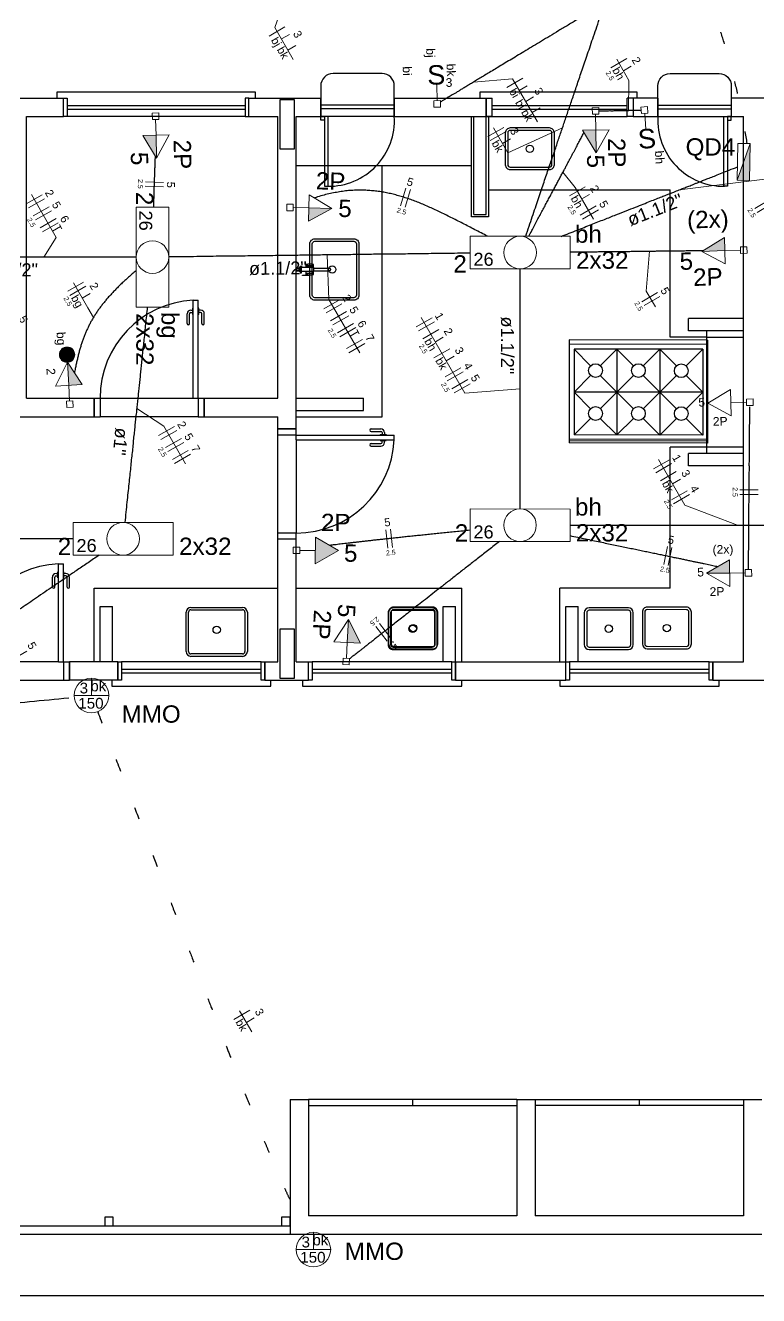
# Model space of a CAD drawing. Extents: x 210 to 779, y 61 to 241.
# Drawn here: x 504.96 to 510.95, y 145.76 to 156.12 of the extents above; entities that cross this region are included whole.
import ezdxf

# ---------------------------------------------------------------- set-up
doc = ezdxf.new("R2010")
doc.units = 0
doc.header["$LTSCALE"] = 2
for name, pattern in [('CONTINU', [0]), ('DOT2', [3.175, 0, -3.175]), ('HIDDEN', [9.525, 6.35, -3.175])]:
    doc.linetypes.add(name, pattern=pattern)
doc.layers.get('0').update_dxf_attribs({"linetype": 'CONTINUOUS'})
for name, color, linetype in [('A-PAREDE', 5, 'CONTINUOUS'), ('A-PISOS-NIVEL', 1, 'CONTINUOUS'), ('A-SOLEIRA', 1, 'CONTINUOUS'), ('AR-ALV', 5, 'CONTINUOUS'), ('ARQ-ALV-CORTE', 5, 'CONTINUOUS'), ('ARQ-ALV-ENCOBERTA', 8, 'CONTINUOUS'), ('ARQ-BNC-VISTA', 1, 'CONTINUOUS'), ('ARQ-ESQ-VISTA1', 2, 'CONTINUOUS'), ('ARQ-MOB-VISTA', 1, 'CONTINU')]:
    doc.layers.add(name, color=color, linetype=linetype)
for name, color, linetype, lineweight in [('EL-Condutos', 4, 'CONTINUOUS', 30), ('EL-Fios', 9, 'CONTINUOUS', 20), ('EL-Textos condutos', 7, 'CONTINUOUS', 20), ('EL-Textos fios', 7, 'CONTINUOUS', 20), ('EL-Textos pontos', 5, 'CONTINUOUS', 20), ('P-SIMBOL', 5, 'CONTINUOUS', 20)]:
    doc.layers.add(name, color=color, linetype=linetype, lineweight=lineweight)
doc.styles.add('Arial', font='arial.ttf')

# ---------------------------------------------------------------- blocks, each defined once
blk = doc.blocks.new('SERV')
at = {"color": 251}
for p, q in [((8.05, -10.622), (6.35, -10.622)), ((6.35, -10.672), (8.05, -10.672)), ((7.2, -10.672), (7.2, -10.622)), ((8.2, -10.622), (9.9, -10.622)), ((9.9, -10.672), (8.2, -10.672)), ((9.05, -10.672), (9.05, -10.622)), ((3.245, -11.652), (6.2, -11.652)), ((3.175, -11.722), (6.2, -11.722))]:
    blk.add_line(p, q, dxfattribs=at)
at = {"layer": 'A-PAREDE', "color": 251}
for p, q in [((3.401, -2.45), (4.35, -2.45)), ((4.35, -2.6), (4.35, -2.45)), ((5.864, -2.6), (5.864, -2.45)), ((4.05, -4.9), (4.05, -2.6)), ((4.05, -2.6), (4.35, -2.6)), ((5.864, -2.6), (6.1, -2.6)), ((6.1, -4.9), (6.1, -2.6)), ((6.25, -5.15), (6.25, -2.6)), ((9.9, -7.05), (9.9, -2.6)), ((6.331, -3.834), (6.331, -3.809)), ((6.331, -3.815), (6.391, -3.815)), ((6.331, -3.819), (6.391, -3.819)), ((6.391, -3.834), (6.391, -3.809)), ((6.331, -3.889), (6.331, -3.864)), ((6.331, -3.879), (6.391, -3.879)), ((6.331, -3.883), (6.391, -3.883)), ((6.391, -3.889), (6.391, -3.864)), ((3.5, -5.05), (4.6, -5.05)), ((9.65, -7.2), (11.8, -7.2)), ((8.05, -11.572), (6.35, -11.572)), ((9.9, -11.572), (8.2, -11.572)), ((6.2, -11.722), (10.05, -11.722))]:
    blk.add_line(p, q, dxfattribs=at)
for points in [[(6.401, -3.599), (6.721, -3.599, -0.414214), (6.761, -3.639), (6.761, -4.059, -0.414214), (6.721, -4.099), (6.401, -4.099, -0.414214), (6.361, -4.059), (6.361, -3.639, -0.414214)], [(6.401, -3.619), (6.721, -3.619, -0.414214), (6.741, -3.639), (6.741, -4.059, -0.414214), (6.721, -4.079), (6.401, -4.079, -0.414214), (6.381, -4.059), (6.381, -3.639, -0.414214)]]:
    blk.add_lwpolyline(points, format="xyb", close=True, dxfattribs=at)
for points in [[(6.273, -3.834), (6.273, -3.864)], [(6.281, -3.834), (6.273, -3.834)], [(6.281, -3.822), (6.292, -3.822)], [(6.281, -3.822), (6.281, -3.876)], [(6.293, -3.875), (6.293, -3.824)], [(6.391, -3.834), (6.293, -3.834)], [(6.391, -3.834), (6.391, -3.864)], [(6.251, -3.839), (6.25, -3.84)], [(6.25, -3.84), (6.25, -3.842)], [(6.25, -3.842), (6.25, -3.858)], [(6.251, -3.86), (6.25, -3.858)], [(6.273, -3.839), (6.251, -3.839)], [(6.251, -3.839), (6.251, -3.859)], [(6.251, -3.84), (6.272, -3.84)], [(6.251, -3.859), (6.272, -3.859)], [(6.273, -3.86), (6.251, -3.86)], [(6.272, -3.839), (6.272, -3.859)], [(6.272, -3.86), (6.272, -3.859)], [(6.281, -3.864), (6.273, -3.864)], [(6.281, -3.876), (6.292, -3.876)], [(6.391, -3.864), (6.293, -3.864)], [(6.391, -3.839), (6.52, -3.839)], [(6.391, -3.86), (6.52, -3.86)], [(6.53, -3.848), (6.53, -3.849)]]:
    blk.add_lwpolyline(points, dxfattribs=at)
for points in [[(6.292, -3.822, -0.414208), (6.293, -3.824)], [(6.293, -3.875, -0.414212), (6.292, -3.876)], [(6.52, -3.839, -1), (6.52, -3.86)]]:
    blk.add_lwpolyline(points, format="xyb", dxfattribs=at)
blk.add_lwpolyline([(6.361, -3.894), (6.361, -3.899), (6.301, -3.899), (6.301, -3.894)], close=True, dxfattribs=at)
blk.add_circle((6.544, -3.849), 0.03, dxfattribs=at)
for centre, start, end in [((6.361, -3.896), 71.0067, 108.856), ((6.361, -3.802), 251.144, 288.9933)]:
    blk.add_arc(centre, 0.0925, start, end, dxfattribs=at)
at = {"layer": 'A-PISOS-NIVEL', "color": 251}
blk.add_line((0.1, -12.222), (11.6, -12.222), dxfattribs=at)
for points in [[(4.757, -11.582), (4.687, -11.582), (4.687, -11.652), (4.757, -11.652), (4.757, -11.582)], [(6.2, -11.582), (6.13, -11.582), (6.13, -11.652), (6.2, -11.652), (6.2, -11.582)]]:
    blk.add_lwpolyline(points, dxfattribs=at)
at = {"layer": 'A-SOLEIRA', "color": 251}
for p, q in [((6.1, -6), (6.1, -5.2)), ((6.25, -5.24), (6.25, -6))]:
    blk.add_line(p, q, dxfattribs=at)
at = {"layer": 'AR-ALV', "color": 251}
for p, q in [((6.2, -10.622), (6.2, -11.722)), ((6.2, -10.622), (6.35, -10.622)), ((6.35, -10.622), (6.35, -11.572)), ((8.05, -10.622), (8.2, -10.622)), ((8.05, -10.622), (8.05, -11.572)), ((8.2, -10.622), (8.2, -11.572)), ((9.9, -10.622), (9.9, -11.572)), ((9.9, -10.622), (10.05, -10.622))]:
    blk.add_line(p, q, dxfattribs=at)
at = {"layer": 'ARQ-ALV-CORTE', "color": 251}
for p, q in [((5.864, -2.45), (6.45, -2.45)), ((6.45, -2.6), (6.45, -2.45)), ((6.45, -2.6), (6.45, -2.45)), ((7.05, -2.45), (7.8, -2.45)), ((7.05, -2.453), (7.05, -2.603)), ((7.05, -2.603), (7.05, -2.453)), ((7.8, -2.45), (7.85, -2.45)), ((7.8, -2.45), (7.8, -2.6)), ((7.8, -2.6), (7.8, -2.45)), ((7.85, -2.6), (7.85, -2.45)), ((8.95, -2.6), (8.95, -2.45)), ((9, -2.45), (8.95, -2.45)), ((9.2, -2.45), (9, -2.45)), ((9, -2.45), (9, -2.6)), ((9.2, -2.45), (9.2, -2.6)), ((10.15, -2.45), (9.8, -2.45)), ((9.8, -2.45), (9.8, -2.6)), ((7.05, -2.509), (6.45, -2.509)), ((7.05, -2.539), (6.45, -2.539)), ((9.2, -2.509), (9.8, -2.509)), ((9.2, -2.539), (9.8, -2.539)), ((6.25, -2.6), (6.45, -2.6)), ((7.05, -2.6), (6.45, -2.6)), ((7.05, -2.6), (7.8, -2.6)), ((9, -2.6), (8.95, -2.6)), ((9, -2.6), (9.2, -2.6)), ((9.2, -2.6), (9.8, -2.6)), ((9.8, -2.6), (9.9, -2.6)), ((6.95, -5.05), (6.95, -3)), ((9.45, -4.35), (9.45, -4.25)), ((9.6, -5.35), (9.6, -4.35)), ((9.605, -4.425), (8.478, -4.424)), ((8.478, -4.424), (8.478, -5.264)), ((9.6, -4.4), (9.3, -4.4)), ((9.605, -4.425), (9.605, -5.265)), ((9.605, -4.46), (8.478, -4.459)), ((8.517, -4.499), (8.652, -4.635)), ((9.567, -4.5), (8.517, -4.499)), ((8.517, -4.499), (8.517, -5.199)), ((8.731, -4.635), (8.867, -4.499)), ((8.867, -4.499), (9.002, -4.635)), ((8.867, -4.499), (8.867, -5.199)), ((9.217, -4.5), (9.081, -4.635)), ((9.352, -4.635), (9.217, -4.5)), ((9.217, -4.5), (9.217, -5.2)), ((9.567, -4.5), (9.431, -4.635)), ((9.567, -4.5), (9.567, -5.2)), ((8.517, -4.849), (8.652, -4.714)), ((8.731, -4.714), (9.002, -4.985)), ((9.002, -4.714), (8.731, -4.985)), ((9.081, -4.714), (9.352, -4.985)), ((9.352, -4.714), (9.081, -4.985)), ((9.567, -4.85), (9.431, -4.714)), ((8.652, -4.985), (8.517, -4.849)), ((9.567, -4.85), (8.517, -4.849)), ((9.431, -4.985), (9.567, -4.85)), ((6.25, -4.9), (6.8, -4.9)), ((6.8, -5), (6.8, -4.9)), ((6.25, -5), (6.8, -5)), ((6.25, -5.05), (6.95, -5.05)), ((8.652, -5.064), (8.517, -5.199)), ((8.867, -5.199), (8.731, -5.064)), ((9.002, -5.064), (8.867, -5.199)), ((9.081, -5.064), (9.217, -5.2)), ((9.217, -5.2), (9.352, -5.064)), ((9.431, -5.064), (9.567, -5.2)), ((6.25, -5.2), (6.25, -5.15)), ((6.25, -5.2), (6.1, -5.2)), ((6.25, -5.2), (7.05, -5.2)), ((6.25, -5.24), (6.25, -5.2)), ((6.25, -5.24), (7.05, -5.24)), ((9.605, -5.235), (8.478, -5.234)), ((9.605, -5.249), (8.478, -5.248)), ((9.605, -5.265), (8.478, -5.264)), ((9.567, -5.2), (8.517, -5.199)), ((9.3, -6.45), (9.3, -5.3)), ((9.6, -5.3), (9.3, -5.3)), ((9.45, -5.45), (9.45, -5.35)), ((9.9, -5.35), (9.45, -5.35)), ((9.9, -5.3), (9.6, -5.3)), ((9.9, -5.35), (9.6, -5.35)), ((9.9, -5.45), (9.45, -5.45)), ((7.6, -7.05), (7.6, -6.45)), ((7.45, -6.6), (7.55, -6.6)), ((7.45, -7.05), (7.45, -6.6)), ((7.55, -7.05), (7.55, -6.6)), ((7.55, -7.05), (8.45, -7.05)), ((7.55, -7.2), (7.55, -7.05)), ((7.55, -7.2), (7.55, -7.05)), ((9.65, -7.05), (9.9, -7.05)), ((7.55, -7.2), (8.45, -7.2)), ((7.87, -7.2), (8.295, -7.2))]:
    blk.add_line(p, q, dxfattribs=at)
for points in [[(7.05, -2.6), (7.05, -2.35, 0.414214), (6.95, -2.25), (6.55, -2.25, 0.414214), (6.45, -2.35), (6.45, -2.6)], [(9.2, -2.6), (9.2, -2.35, -0.414214), (9.3, -2.25), (9.7, -2.25, -0.414214), (9.8, -2.35), (9.8, -2.6)]]:
    blk.add_lwpolyline(points, format="xyb", dxfattribs=at)
for points in [[(6.235, -2.865), (6.235, -2.465), (6.115, -2.465), (6.115, -2.865)], [(7.55, -7.2), (7.52, -7.2), (7.52, -7.05), (7.55, -7.05)]]:
    blk.add_lwpolyline(points, close=True, dxfattribs=at)
for points in [[(6.48, -2.6), (6.48, -2.63), (6.45, -2.63), (6.45, -2.6), (6.48, -2.6)], [(6.48, -2.6), (6.48, -3.17), (6.51, -3.17), (6.51, -2.6), (6.48, -2.6)], [(9.77, -2.6), (9.77, -2.63), (9.8, -2.63), (9.8, -2.6), (9.77, -2.6)]]:
    blk.add_lwpolyline(points, dxfattribs=at)
for points in [[(7, -6.651), (7, -6.911, 0.414214), (7.04, -6.951), (7.36, -6.951, 0.414214), (7.4, -6.911), (7.4, -6.651, 0.414214), (7.36, -6.611), (7.04, -6.611, 0.414214)], [(7.004, -6.645), (7.004, -6.905, 0.414214), (7.044, -6.945), (7.364, -6.945, 0.414214), (7.404, -6.905), (7.404, -6.645, 0.414214), (7.364, -6.605), (7.044, -6.605, 0.414214)], [(7.02, -6.651), (7.02, -6.911, 0.414214), (7.04, -6.931), (7.36, -6.931, 0.414214), (7.38, -6.911), (7.38, -6.651, 0.414214), (7.36, -6.631), (7.04, -6.631, 0.414214)], [(7.024, -6.645), (7.024, -6.905, 0.414214), (7.044, -6.925), (7.364, -6.925, 0.414214), (7.384, -6.905), (7.384, -6.645, 0.414214), (7.364, -6.625), (7.044, -6.625, 0.414214)]]:
    blk.add_lwpolyline(points, format="xyb", close=True, dxfattribs=at)
for centre, radius in [((8.692, -4.674), 0.056), ((9.042, -4.674), 0.056), ((9.392, -4.675), 0.056), ((8.692, -5.024), 0.056), ((9.042, -5.024), 0.056), ((9.392, -5.025), 0.056), ((7.2, -6.781), 0.03), ((7.204, -6.775), 0.03)]:
    blk.add_circle(centre, radius, dxfattribs=at)
blk.add_arc((6.513, -2.632), 0.538, 269.2019, 3.3679, dxfattribs=at)
at = {"layer": 'ARQ-ALV-ENCOBERTA', "color": 251, "linetype": 'HIDDEN'}
for p, q in [((9.9, -4.25), (9.45, -4.25)), ((9.9, -4.35), (9.45, -4.35)), ((9.9, -4.403), (9.6, -4.403))]:
    blk.add_line(p, q, dxfattribs=at)
at = {"layer": 'ARQ-BNC-VISTA', "color": 251}
for p, q in [((6.25, -3), (7.68, -3)), ((7.82, -3.2), (9.3, -3.2)), ((9.3, -4.4), (9.3, -3.2)), ((9.9, -4.35), (9.6, -4.35)), ((4.6, -6.45), (6.1, -6.45)), ((6.25, -6.45), (7.6, -6.45))]:
    blk.add_line(p, q, dxfattribs=at)
at = {"layer": 'ARQ-ESQ-VISTA1', "color": 251}
for p, q in [((4.38, -2.51), (5.834, -2.51)), ((4.38, -2.54), (5.834, -2.54)), ((7.85, -2.51), (8.95, -2.51)), ((7.85, -2.54), (8.95, -2.54)), ((5.834, -2.6), (4.38, -2.6)), ((7.7, -3.4), (7.7, -2.6)), ((7.8, -2.6), (7.85, -2.6)), ((7.8, -3.4), (7.8, -2.6)), ((7.85, -2.6), (8.95, -2.6)), ((7.7, -3.4), (7.8, -3.4)), ((5.41, -4.9), (5.41, -4.1)), ((5.41, -4.1), (5.45, -4.1)), ((5.45, -4.9), (5.45, -4.1)), ((5.36, -4.29), (5.36, -4.21)), ((5.38, -4.29), (5.38, -4.21)), ((5.39, -4.18), (5.405, -4.18)), ((5.39, -4.2), (5.405, -4.2)), ((5.405, -4.215), (5.405, -4.165)), ((5.405, -4.165), (5.41, -4.165)), ((5.405, -4.215), (5.41, -4.215)), ((5.455, -4.165), (5.45, -4.165)), ((5.455, -4.215), (5.45, -4.215)), ((5.455, -4.215), (5.455, -4.165)), ((5.47, -4.18), (5.455, -4.18)), ((5.47, -4.2), (5.455, -4.2)), ((5.48, -4.29), (5.48, -4.21)), ((5.5, -4.29), (5.5, -4.21)), ((4.05, -4.9), (4.6, -4.9)), ((4.6, -5.05), (4.6, -4.9)), ((4.6, -4.9), (4.6, -5.05)), ((4.6, -4.9), (4.65, -4.9)), ((4.65, -4.9), (5.41, -4.9)), ((4.65, -4.9), (4.65, -5.05)), ((5.41, -4.9), (5.45, -4.9)), ((5.45, -4.9), (5.45, -5.05)), ((5.45, -4.9), (5.5, -4.9)), ((5.5, -5.05), (5.5, -4.9)), ((5.5, -4.9), (6.1, -4.9)), ((5.5, -4.9), (5.5, -5.05)), ((4.6, -5.05), (4.65, -5.05)), ((5.45, -5.05), (4.65, -5.05)), ((5.45, -5.05), (5.5, -5.05)), ((5.5, -5.05), (6.1, -5.05)), ((6.1, -5.15), (6.1, -5.05)), ((6.1, -5.15), (6.25, -5.15)), ((6.25, -5.15), (6.1, -5.15)), ((6.1, -5.2), (6.1, -5.15)), ((6.86, -5.15), (6.94, -5.15)), ((6.86, -5.17), (6.94, -5.17)), ((6.95, -5.18), (6.95, -5.195)), ((6.97, -5.18), (6.97, -5.195)), ((6.86, -5.27), (6.94, -5.27)), ((6.935, -5.195), (6.985, -5.195)), ((6.935, -5.195), (6.935, -5.2)), ((6.935, -5.245), (6.935, -5.24)), ((6.935, -5.245), (6.985, -5.245)), ((6.95, -5.26), (6.95, -5.245)), ((6.97, -5.26), (6.97, -5.245)), ((6.985, -5.195), (6.985, -5.2)), ((6.985, -5.245), (6.985, -5.24)), ((7.05, -5.24), (7.05, -5.2)), ((6.86, -5.29), (6.94, -5.29)), ((6.25, -6), (6.1, -6)), ((6.1, -6.05), (6.1, -6)), ((6.25, -6.05), (6.25, -6)), ((6.1, -7.05), (6.1, -6.05)), ((6.25, -6.05), (6.1, -6.05)), ((6.25, -6.05), (6.1, -6.05)), ((6.25, -7.05), (6.25, -6.05)), ((4.305, -6.365), (4.305, -6.315)), ((4.305, -6.315), (4.31, -6.315)), ((4.31, -7.05), (4.31, -6.25)), ((4.31, -6.25), (4.35, -6.25)), ((4.35, -7.05), (4.35, -6.25)), ((4.355, -6.315), (4.35, -6.315)), ((4.355, -6.365), (4.355, -6.315)), ((4.26, -6.44), (4.26, -6.36)), ((4.28, -6.44), (4.28, -6.36)), ((4.29, -6.33), (4.305, -6.33)), ((4.29, -6.35), (4.305, -6.35)), ((4.305, -6.365), (4.31, -6.365)), ((4.355, -6.365), (4.35, -6.365)), ((4.37, -6.33), (4.355, -6.33)), ((4.37, -6.35), (4.355, -6.35)), ((4.38, -6.44), (4.38, -6.36)), ((4.4, -6.44), (4.4, -6.36)), ((4.6, -7.05), (4.6, -6.45)), ((9.3, -6.45), (8.4, -6.45)), ((8.4, -7.05), (8.4, -6.45)), ((4.65, -6.6), (4.75, -6.6)), ((4.65, -7.05), (4.65, -6.6)), ((4.75, -7.05), (4.75, -6.6)), ((5.391, -6.606), (5.811, -6.606)), ((5.391, -6.626), (5.811, -6.626)), ((8.45, -6.6), (8.55, -6.6)), ((8.45, -7.05), (8.45, -6.6)), ((8.55, -7.05), (8.55, -6.6)), ((8.96, -6.61), (8.64, -6.61)), ((8.96, -6.63), (8.64, -6.63)), ((9.434, -6.605), (9.114, -6.604)), ((9.434, -6.625), (9.114, -6.624)), ((5.351, -6.966), (5.351, -6.646)), ((5.371, -6.966), (5.371, -6.646)), ((5.831, -6.646), (5.831, -6.966)), ((5.851, -6.646), (5.851, -6.966)), ((8.6, -6.65), (8.6, -6.91)), ((8.62, -6.65), (8.62, -6.91)), ((8.98, -6.91), (8.98, -6.65)), ((9, -6.91), (9, -6.65)), ((9.074, -6.644), (9.074, -6.904)), ((9.094, -6.644), (9.094, -6.904)), ((9.454, -6.905), (9.454, -6.645)), ((9.474, -6.905), (9.474, -6.645)), ((8.64, -6.93), (8.96, -6.93)), ((9.114, -6.924), (9.434, -6.925)), ((9.114, -6.944), (9.434, -6.945)), ((5.811, -6.986), (5.391, -6.986)), ((5.811, -7.006), (5.391, -7.006)), ((8.64, -6.95), (8.96, -6.95)), ((4.31, -7.05), (3.55, -7.05)), ((4.31, -7.05), (4.35, -7.05)), ((4.35, -7.05), (4.35, -7.2)), ((4.35, -7.05), (4.4, -7.05)), ((4.4, -7.05), (4.4, -7.2)), ((4.794, -7.05), (4.4, -7.05)), ((4.4, -7.2), (4.4, -7.05)), ((4.794, -7.2), (4.794, -7.05)), ((4.794, -7.2), (4.794, -7.05)), ((4.794, -7.05), (4.794, -7.2)), ((4.794, -7.2), (4.794, -7.05)), ((5.964, -7.05), (4.824, -7.05)), ((4.824, -7.11), (5.964, -7.11)), ((4.824, -7.14), (5.964, -7.14)), ((5.994, -7.2), (5.994, -7.05)), ((5.994, -7.2), (5.994, -7.05)), ((5.994, -7.05), (6.1, -7.05)), ((5.994, -7.05), (5.994, -7.2)), ((5.994, -7.2), (5.994, -7.05)), ((6.25, -7.05), (6.35, -7.05)), ((6.25, -7.05), (6.35, -7.05)), ((6.35, -7.2), (6.35, -7.05)), ((6.35, -7.2), (6.35, -7.05)), ((7.52, -7.05), (6.38, -7.05)), ((6.38, -7.11), (7.52, -7.11)), ((6.38, -7.14), (7.52, -7.14)), ((8.45, -7.2), (8.45, -7.05)), ((8.45, -7.2), (8.45, -7.05)), ((9.62, -7.05), (8.48, -7.05)), ((8.48, -7.11), (9.62, -7.11)), ((8.48, -7.14), (9.62, -7.14)), ((9.65, -7.2), (9.65, -7.05)), ((3.55, -7.2), (4.35, -7.2)), ((4.35, -7.2), (4.4, -7.2)), ((4.794, -7.2), (4.4, -7.2)), ((5.994, -7.2), (6.35, -7.2))]:
    blk.add_line(p, q, dxfattribs=at)
for points in [[(4.3, -2.45), (4.3, -2.4), (5.914, -2.4), (5.914, -2.45)], [(7.75, -2.45), (7.75, -2.4), (9.03, -2.4), (9.03, -2.45)], [(7.8, -2.6), (7.82, -2.6), (7.82, -3.42), (7.68, -3.42), (7.68, -2.6)], [(9.77, -2.6), (9.77, -3.17), (9.74, -3.17), (9.74, -2.6), (9.77, -2.6)], [(4.744, -7.2), (4.744, -7.25), (6.044, -7.25), (6.044, -7.2)], [(6.3, -7.2), (6.3, -7.25), (7.6, -7.25), (7.6, -7.2)], [(8.4, -7.2), (8.4, -7.25), (9.7, -7.25), (9.7, -7.2)]]:
    blk.add_lwpolyline(points, dxfattribs=at)
for points in [[(4.38, -2.6), (4.35, -2.6), (4.35, -2.45), (4.38, -2.45)], [(5.834, -2.6), (5.864, -2.6), (5.864, -2.45), (5.834, -2.45)], [(6.235, -7.185), (6.235, -6.785), (6.115, -6.785), (6.115, -7.185)], [(4.824, -7.2), (4.794, -7.2), (4.794, -7.05), (4.824, -7.05)], [(5.994, -7.2), (5.964, -7.2), (5.964, -7.05), (5.994, -7.05)], [(6.38, -7.2), (6.35, -7.2), (6.35, -7.05), (6.38, -7.05)], [(8.48, -7.2), (8.45, -7.2), (8.45, -7.05), (8.48, -7.05)], [(9.65, -7.2), (9.62, -7.2), (9.62, -7.05), (9.65, -7.05)]]:
    blk.add_lwpolyline(points, close=True, dxfattribs=at)
for points in [[(7.956, -2.734), (7.956, -2.994, 0.414214), (7.996, -3.034), (8.316, -3.034, 0.414214), (8.356, -2.994), (8.356, -2.734, 0.414214), (8.316, -2.694), (7.996, -2.694, 0.414214)], [(7.976, -2.734), (7.976, -2.994, 0.414214), (7.996, -3.014), (8.316, -3.014, 0.414214), (8.336, -2.994), (8.336, -2.734, 0.414214), (8.316, -2.714), (7.996, -2.714, 0.414214)]]:
    blk.add_lwpolyline(points, format="xyb", close=True, dxfattribs=at)
for centre in [(8.156, -2.864), (5.601, -6.789), (8.8, -6.78), (9.274, -6.775)]:
    blk.add_circle(centre, 0.03, dxfattribs=at)
for centre, radius, start, end in [((5.45, -4.899), 0.8, 92.866, 180.0717), ((5.39, -4.21), 0.03, 90, 180), ((5.39, -4.21), 0.01, 90, 180), ((5.47, -4.21), 0.03, 0, 90), ((5.47, -4.21), 0.01, 0, 90), ((5.37, -4.29), 0.01, 180, 0), ((5.49, -4.29), 0.01, 180, 0), ((6.86, -5.16), 0.01, 90, 270), ((6.94, -5.18), 0.03, 360, 90), ((6.94, -5.18), 0.01, 360, 90), ((6.251, -5.2), 0.8, 269.9283, 357.134), ((6.86, -5.28), 0.01, 90, 270), ((6.94, -5.26), 0.01, 270, 360), ((6.94, -5.26), 0.03, 270, 360), ((4.35, -7.049), 0.8, 92.866, 180.0717), ((4.29, -6.36), 0.03, 90, 180), ((4.29, -6.36), 0.01, 90, 180), ((4.37, -6.36), 0.03, 0, 90), ((4.37, -6.36), 0.01, 0, 90), ((4.27, -6.44), 0.01, 180, 0), ((4.39, -6.44), 0.01, 180, 0), ((5.391, -6.646), 0.04, 90, 180), ((5.391, -6.646), 0.02, 90, 180), ((5.811, -6.646), 0.04, 0, 90), ((5.811, -6.646), 0.02, 0, 90), ((8.64, -6.65), 0.04, 90, 180), ((8.64, -6.65), 0.02, 90, 180), ((8.96, -6.65), 0.04, 360, 90), ((8.96, -6.65), 0.02, 0, 90), ((9.114, -6.644), 0.04, 89.9772, 179.9772), ((9.114, -6.644), 0.02, 89.9772, 179.9772), ((9.434, -6.645), 0.04, 359.9772, 89.9772), ((9.434, -6.645), 0.02, 359.9772, 89.9772), ((8.64, -6.91), 0.04, 180, 270), ((8.64, -6.91), 0.02, 180, 270), ((8.96, -6.91), 0.02, 270, 0), ((8.96, -6.91), 0.04, 270, 0), ((9.114, -6.904), 0.04, 179.9772, 269.9772), ((9.114, -6.904), 0.02, 179.9772, 269.9772), ((9.434, -6.905), 0.02, 269.9772, 359.9772), ((9.434, -6.905), 0.04, 269.9772, 359.9772), ((5.391, -6.966), 0.04, 180, 270), ((5.391, -6.966), 0.02, 180, 270), ((5.811, -6.966), 0.02, 270, 360), ((5.811, -6.966), 0.04, 270, 360)]:
    blk.add_arc(centre, radius, start, end, dxfattribs=at)
at = {"layer": 'ARQ-MOB-VISTA', "color": 251}
blk.add_arc((9.738, -2.632), 0.538, 176.6321, 270.7981, dxfattribs=at)

msp = doc.modelspace()

# ---------------------------------------------------------------- block references
msp.add_blockref('SERV', (500.924, 157.981))

# ---------------------------------------------------------------- next in the draw order: hatches: boundary and pattern name
at = {"layer": 'P-SIMBOL', "linetype": 'Continuous'}
for points in [[(506.03, 155.228), (506.034, 155.041), (505.921, 155.225)], [(509.618, 155.272), (509.622, 155.084), (509.51, 155.27)], [(510.773, 154.86), (510.873, 154.858), (510.878, 155.159)], [(507.277, 154.634), (507.465, 154.629), (507.274, 154.526)], [(510.671, 154.286), (510.483, 154.28), (510.667, 154.394)], [(505.318, 153.188), (505.307, 153.375), (505.426, 153.194)], [(507.329, 151.731), (507.518, 151.838), (507.331, 151.947)], [(510.709, 151.655), (510.522, 151.653), (510.708, 151.763)], [(507.59, 151.088), (507.6, 151.275), (507.698, 151.082)]]:
    msp.add_hatch(color=256, dxfattribs=at).paths.add_polyline_path(points)

# ---------------------------------------------------------------- next in the draw order: linework, layer by layer
at = {"color": 8}
msp.add_line((508.725, 155.383), (508.776, 155.383), dxfattribs=at)
at = {"layer": 'EL-Condutos', "linetype": 'DOT2', "ltscale": 0.05}
for points in [[(510.854, 155.159), (510.816, 155.378), (510.771, 155.588), (510.721, 155.791), (510.665, 155.985), (510.603, 156.171), (510.535, 156.35), (510.462, 156.521), (510.382, 156.684), (510.297, 156.841), (510.206, 156.991), (510.109, 157.133), (510.007, 157.27), (509.9, 157.399), (509.787, 157.523), (509.668, 157.64), (509.545, 157.751), (509.416, 157.857), (509.281, 157.957), (509.142, 158.052), (508.997, 158.141), (508.848, 158.226), (508.693, 158.305), (508.534, 158.38), (508.369, 158.45), (508.2, 158.516), (508.026, 158.578), (507.847, 158.636), (507.663, 158.69), (507.475, 158.74), (507.282, 158.787)], [(505.554, 150.522), (505.665, 150.233), (505.77, 149.961), (505.869, 149.703), (505.962, 149.46), (506.049, 149.232), (506.132, 149.016), (506.21, 148.814), (506.283, 148.623), (506.351, 148.444), (506.416, 148.277), (506.477, 148.119), (506.534, 147.971), (506.588, 147.832), (506.639, 147.702), (506.687, 147.58), (506.732, 147.464), (506.776, 147.356), (506.817, 147.253), (506.857, 147.156), (506.895, 147.063), (506.932, 146.975), (506.967, 146.89), (507.003, 146.808), (507.037, 146.728), (507.072, 146.65), (507.107, 146.573), (507.142, 146.496), (507.178, 146.419), (507.214, 146.342), (507.252, 146.263)]]:
    msp.add_spline(points, degree=3, dxfattribs=at)
at = {"layer": 'EL-Condutos', "linetype": 'Continuous'}
for points in [[(509.473, 156.175), (509.393, 156.127), (509.316, 156.081), (509.243, 156.037), (509.174, 155.995), (509.109, 155.956), (509.047, 155.918), (508.988, 155.883), (508.932, 155.849), (508.88, 155.818), (508.831, 155.788), (508.785, 155.76), (508.741, 155.734), (508.701, 155.71), (508.663, 155.687), (508.628, 155.666), (508.595, 155.646), (508.565, 155.628), (508.537, 155.611), (508.512, 155.596), (508.488, 155.581), (508.467, 155.568), (508.447, 155.557), (508.429, 155.546), (508.414, 155.537), (508.399, 155.528), (508.387, 155.52), (508.376, 155.514), (508.366, 155.508), (508.358, 155.503), (508.35, 155.498)], [(509.046, 154.403), (509.074, 154.485), (509.1, 154.563), (509.125, 154.636), (509.148, 154.704), (509.17, 154.769), (509.191, 154.831), (509.211, 154.89), (509.23, 154.946), (509.248, 154.999), (509.266, 155.05), (509.283, 155.1), (509.299, 155.149), (509.315, 155.196), (509.331, 155.243), (509.347, 155.289), (509.362, 155.335), (509.378, 155.382), (509.394, 155.429), (509.411, 155.478), (509.428, 155.528), (509.445, 155.579), (509.463, 155.632), (509.482, 155.688), (509.502, 155.747), (509.523, 155.809), (509.545, 155.874), (509.569, 155.942), (509.593, 156.015), (509.62, 156.093), (509.647, 156.175)], [(509.643, 155.426), (509.664, 155.427), (509.685, 155.427), (509.704, 155.427), (509.723, 155.428), (509.742, 155.428), (509.759, 155.428), (509.776, 155.429), (509.791, 155.429), (509.807, 155.429), (509.821, 155.429), (509.835, 155.43), (509.848, 155.43), (509.861, 155.43), (509.872, 155.43), (509.884, 155.43), (509.894, 155.431), (509.904, 155.431), (509.914, 155.431), (509.923, 155.431), (509.931, 155.431), (509.939, 155.431), (509.946, 155.431), (509.953, 155.431), (509.959, 155.432), (509.965, 155.432), (509.971, 155.432), (509.976, 155.432), (509.981, 155.432), (509.985, 155.432), (509.989, 155.432)], [(509.072, 154.404), (509.096, 154.449), (509.119, 154.492), (509.141, 154.534), (509.163, 154.575), (509.184, 154.614), (509.204, 154.652), (509.224, 154.69), (509.243, 154.725), (509.262, 154.76), (509.279, 154.794), (509.297, 154.826), (509.313, 154.857), (509.329, 154.887), (509.345, 154.916), (509.36, 154.944), (509.374, 154.971), (509.388, 154.997), (509.401, 155.022), (509.414, 155.046), (509.426, 155.069), (509.438, 155.091), (509.449, 155.112), (509.46, 155.132), (509.47, 155.152), (509.48, 155.17), (509.489, 155.188), (509.498, 155.204), (509.507, 155.22), (509.515, 155.236), (509.522, 155.25)], [(506.011, 154.64), (506.012, 154.657), (506.012, 154.675), (506.013, 154.692), (506.013, 154.709), (506.014, 154.725), (506.014, 154.741), (506.015, 154.757), (506.015, 154.773), (506.016, 154.788), (506.016, 154.804), (506.017, 154.818), (506.017, 154.833), (506.018, 154.848), (506.018, 154.862), (506.018, 154.876), (506.019, 154.889), (506.019, 154.903), (506.02, 154.916), (506.02, 154.929), (506.021, 154.941), (506.021, 154.954), (506.022, 154.966), (506.022, 154.978), (506.023, 154.99), (506.023, 155.001), (506.023, 155.012), (506.024, 155.023), (506.024, 155.034), (506.025, 155.045), (506.025, 155.055)], [(509.335, 154.402), (509.465, 154.453), (509.582, 154.499), (509.688, 154.541), (509.782, 154.578), (509.866, 154.611), (509.941, 154.641), (510.006, 154.666), (510.063, 154.689), (510.113, 154.709), (510.156, 154.726), (510.194, 154.74), (510.226, 154.753), (510.254, 154.764), (510.278, 154.773), (510.299, 154.782), (510.318, 154.789), (510.335, 154.796), (510.352, 154.803), (510.369, 154.809), (510.387, 154.816), (510.406, 154.824), (510.428, 154.833), (510.453, 154.842), (510.481, 154.854), (510.514, 154.867), (510.553, 154.882), (510.597, 154.899), (510.648, 154.92), (510.707, 154.943), (510.774, 154.969)], [(508.735, 154.403), (508.683, 154.43), (508.631, 154.457), (508.581, 154.483), (508.532, 154.508), (508.483, 154.533), (508.436, 154.557), (508.389, 154.58), (508.343, 154.603), (508.297, 154.624), (508.252, 154.644), (508.208, 154.664), (508.163, 154.682), (508.119, 154.698), (508.075, 154.714), (508.031, 154.728), (507.987, 154.74), (507.943, 154.751), (507.899, 154.76), (507.855, 154.768), (507.81, 154.773), (507.764, 154.777), (507.718, 154.779), (507.672, 154.779), (507.625, 154.777), (507.577, 154.773), (507.528, 154.766), (507.478, 154.757), (507.427, 154.746), (507.375, 154.732), (507.322, 154.716)], [(508.593, 154.265), (508.489, 154.264), (508.391, 154.263), (508.297, 154.262), (508.209, 154.26), (508.125, 154.259), (508.044, 154.258), (507.967, 154.257), (507.893, 154.256), (507.822, 154.256), (507.753, 154.255), (507.685, 154.254), (507.619, 154.253), (507.553, 154.252), (507.488, 154.251), (507.422, 154.251), (507.356, 154.25), (507.289, 154.249), (507.221, 154.248), (507.151, 154.247), (507.079, 154.246), (507.004, 154.245), (506.925, 154.244), (506.843, 154.243), (506.757, 154.242), (506.667, 154.241), (506.572, 154.24), (506.471, 154.239), (506.364, 154.237), (506.252, 154.236), (506.132, 154.234)], [(509.41, 154.275), (509.464, 154.276), (509.516, 154.276), (509.567, 154.277), (509.617, 154.277), (509.665, 154.278), (509.712, 154.278), (509.758, 154.279), (509.802, 154.279), (509.845, 154.28), (509.887, 154.28), (509.928, 154.281), (509.968, 154.281), (510.006, 154.282), (510.043, 154.282), (510.079, 154.282), (510.114, 154.283), (510.148, 154.283), (510.181, 154.284), (510.213, 154.284), (510.243, 154.284), (510.273, 154.285), (510.301, 154.285), (510.329, 154.285), (510.355, 154.286), (510.381, 154.286), (510.406, 154.286), (510.43, 154.286), (510.452, 154.287), (510.474, 154.287), (510.495, 154.287)], [(505.869, 154.233), (505.8, 154.233), (505.734, 154.233), (505.672, 154.233), (505.614, 154.233), (505.558, 154.233), (505.506, 154.233), (505.456, 154.233), (505.408, 154.233), (505.362, 154.233), (505.318, 154.233), (505.276, 154.233), (505.234, 154.233), (505.194, 154.233), (505.154, 154.233), (505.114, 154.233), (505.074, 154.233), (505.034, 154.233), (504.993, 154.233), (504.952, 154.233), (504.909, 154.233), (504.865, 154.233), (504.819, 154.233), (504.772, 154.233), (504.722, 154.233), (504.669, 154.233), (504.614, 154.233), (504.555, 154.233), (504.493, 154.233), (504.428, 154.233), (504.358, 154.233)], [(509, 152.177), (509, 152.268), (509, 152.354), (509, 152.435), (509, 152.511), (509, 152.583), (509, 152.652), (509, 152.717), (509, 152.778), (509, 152.838), (509, 152.894), (509, 152.949), (509.001, 153.003), (509.001, 153.055), (509.001, 153.107), (509.001, 153.158), (509.001, 153.209), (509.001, 153.26), (509.001, 153.313), (509.001, 153.366), (509.001, 153.421), (509.001, 153.478), (509.001, 153.537), (509.001, 153.599), (509.001, 153.664), (509.001, 153.732), (509.001, 153.804), (509.001, 153.881), (509.001, 153.961), (509.001, 154.047), (509.001, 154.139)], [(505.868, 154.123), (505.836, 154.096), (505.805, 154.069), (505.776, 154.042), (505.748, 154.016), (505.721, 153.99), (505.696, 153.964), (505.672, 153.939), (505.649, 153.914), (505.627, 153.889), (505.606, 153.864), (505.587, 153.839), (505.568, 153.814), (505.55, 153.789), (505.534, 153.764), (505.518, 153.738), (505.503, 153.713), (505.489, 153.687), (505.476, 153.66), (505.463, 153.633), (505.451, 153.606), (505.44, 153.578), (505.43, 153.549), (505.42, 153.519), (505.411, 153.489), (505.402, 153.458), (505.394, 153.426), (505.386, 153.393), (505.378, 153.359), (505.371, 153.324), (505.364, 153.288)], [(505.959, 153.826), (505.951, 153.755), (505.944, 153.688), (505.938, 153.623), (505.931, 153.562), (505.925, 153.504), (505.919, 153.448), (505.914, 153.394), (505.908, 153.341), (505.903, 153.291), (505.898, 153.241), (505.893, 153.192), (505.888, 153.145), (505.883, 153.097), (505.878, 153.05), (505.873, 153.002), (505.868, 152.954), (505.862, 152.905), (505.857, 152.855), (505.852, 152.804), (505.846, 152.751), (505.841, 152.696), (505.835, 152.638), (505.828, 152.579), (505.822, 152.516), (505.815, 152.451), (505.808, 152.382), (505.8, 152.309), (505.792, 152.233), (505.784, 152.152), (505.775, 152.067)], [(510.864, 151.683), (510.865, 151.746), (510.865, 151.806), (510.866, 151.862), (510.866, 151.915), (510.866, 151.964), (510.867, 152.011), (510.867, 152.055), (510.867, 152.097), (510.868, 152.137), (510.868, 152.175), (510.868, 152.212), (510.869, 152.247), (510.869, 152.282), (510.869, 152.316), (510.87, 152.35), (510.87, 152.384), (510.87, 152.418), (510.87, 152.453), (510.871, 152.488), (510.871, 152.524), (510.871, 152.562), (510.872, 152.602), (510.872, 152.643), (510.872, 152.687), (510.873, 152.733), (510.873, 152.783), (510.873, 152.835), (510.874, 152.89), (510.874, 152.949), (510.875, 153.012)], [(501.657, 152.966), (501.625, 152.721), (501.6, 152.492), (501.584, 152.278), (501.575, 152.079), (501.575, 151.894), (501.584, 151.722), (501.602, 151.565), (501.63, 151.42), (501.668, 151.287), (501.715, 151.167), (501.773, 151.058), (501.842, 150.961), (501.923, 150.874), (502.014, 150.798), (502.118, 150.732), (502.234, 150.675), (502.362, 150.627), (502.503, 150.588), (502.658, 150.557), (502.825, 150.534), (503.007, 150.518), (503.203, 150.509), (503.413, 150.507), (503.638, 150.511), (503.878, 150.52), (504.134, 150.535), (504.406, 150.554), (504.693, 150.578), (504.997, 150.606), (505.318, 150.637)], [(508.591, 152.004), (508.532, 151.998), (508.474, 151.992), (508.418, 151.987), (508.364, 151.981), (508.312, 151.976), (508.26, 151.97), (508.211, 151.965), (508.163, 151.96), (508.116, 151.955), (508.071, 151.951), (508.028, 151.946), (507.986, 151.941), (507.945, 151.937), (507.906, 151.933), (507.868, 151.929), (507.831, 151.925), (507.796, 151.921), (507.762, 151.917), (507.729, 151.913), (507.697, 151.91), (507.667, 151.906), (507.638, 151.903), (507.61, 151.9), (507.583, 151.897), (507.558, 151.894), (507.533, 151.891), (507.51, 151.888), (507.487, 151.885), (507.466, 151.883), (507.445, 151.88)], [(509.408, 151.96), (509.472, 151.947), (509.534, 151.934), (509.594, 151.921), (509.652, 151.909), (509.709, 151.897), (509.764, 151.886), (509.817, 151.875), (509.868, 151.864), (509.917, 151.854), (509.965, 151.844), (510.012, 151.834), (510.056, 151.825), (510.099, 151.816), (510.141, 151.807), (510.181, 151.799), (510.219, 151.791), (510.256, 151.783), (510.292, 151.776), (510.326, 151.769), (510.359, 151.762), (510.39, 151.755), (510.42, 151.749), (510.449, 151.743), (510.476, 151.737), (510.502, 151.732), (510.527, 151.727), (510.551, 151.722), (510.574, 151.717), (510.596, 151.712), (510.616, 151.708)], [(509.409, 152.045), (509.531, 152.045), (509.646, 152.045), (509.756, 152.045), (509.86, 152.045), (509.959, 152.045), (510.053, 152.045), (510.143, 152.045), (510.23, 152.045), (510.314, 152.045), (510.395, 152.045), (510.473, 152.045), (510.55, 152.045), (510.625, 152.045), (510.699, 152.045), (510.773, 152.045), (510.847, 152.045), (510.922, 152.045), (510.997, 152.045), (511.074, 152.045), (511.152, 152.045), (511.233, 152.045), (511.316, 152.045), (511.403, 152.045), (511.493, 152.045), (511.587, 152.045), (511.686, 152.045), (511.79, 152.045), (511.899, 152.045), (512.014, 152.045), (512.136, 152.045)], [(505.354, 151.934), (505.28, 151.934), (505.21, 151.934), (505.143, 151.934), (505.079, 151.934), (505.018, 151.933), (504.959, 151.933), (504.902, 151.933), (504.848, 151.933), (504.795, 151.933), (504.743, 151.933), (504.693, 151.933), (504.644, 151.933), (504.595, 151.933), (504.547, 151.933), (504.499, 151.933), (504.451, 151.933), (504.403, 151.933), (504.355, 151.932), (504.305, 151.932), (504.255, 151.932), (504.203, 151.932), (504.15, 151.932), (504.096, 151.932), (504.039, 151.932), (503.98, 151.932), (503.919, 151.932), (503.855, 151.932), (503.788, 151.932), (503.718, 151.932), (503.645, 151.931)], [(508.832, 151.913), (508.745, 151.845), (508.661, 151.779), (508.582, 151.717), (508.506, 151.658), (508.435, 151.602), (508.367, 151.549), (508.303, 151.499), (508.242, 151.451), (508.185, 151.407), (508.132, 151.365), (508.081, 151.325), (508.034, 151.288), (507.99, 151.254), (507.949, 151.221), (507.91, 151.191), (507.875, 151.163), (507.842, 151.138), (507.812, 151.114), (507.784, 151.092), (507.758, 151.072), (507.735, 151.054), (507.714, 151.037), (507.695, 151.022), (507.678, 151.009), (507.662, 150.997), (507.649, 150.986), (507.637, 150.977), (507.626, 150.968), (507.617, 150.961), (507.609, 150.955)], [(505.565, 151.801), (505.475, 151.739), (505.389, 151.681), (505.308, 151.625), (505.231, 151.573), (505.157, 151.523), (505.088, 151.476), (505.023, 151.431), (504.961, 151.389), (504.902, 151.349), (504.848, 151.312), (504.796, 151.277), (504.748, 151.244), (504.703, 151.213), (504.662, 151.185), (504.623, 151.158), (504.587, 151.133), (504.553, 151.111), (504.523, 151.09), (504.494, 151.071), (504.469, 151.053), (504.445, 151.037), (504.424, 151.022), (504.405, 151.009), (504.387, 150.998), (504.372, 150.987), (504.358, 150.978), (504.346, 150.97), (504.336, 150.963), (504.327, 150.957), (504.32, 150.951)]]:
    msp.add_spline(points, degree=3, dxfattribs=at)
at = {"layer": 'EL-Fios'}
for p, q in [((506.952, 156.037), (507.082, 156.112)), ((507.053, 156.013), (507.118, 156.051)), ((507.105, 155.923), (507.17, 155.96)), ((509.742, 155.778), (509.872, 155.853)), ((509.843, 155.754), (509.908, 155.791)), ((508.893, 155.618), (509.023, 155.693)), ((508.993, 155.594), (509.058, 155.632)), ((509.046, 155.504), (509.111, 155.541)), ((509.098, 155.413), (509.163, 155.451)), ((508.738, 155.217), (508.868, 155.292)), ((508.756, 155.184), (508.886, 155.259)), ((508.857, 155.16), (508.922, 155.198)), ((505.941, 154.811), (506.091, 154.806)), ((505.943, 154.848), (506.092, 154.843)), ((508.026, 154.651), (508.069, 154.795)), ((508.062, 154.64), (508.105, 154.784)), ((509.403, 154.732), (509.532, 154.807)), ((504.971, 154.667), (505.101, 154.741)), ((504.99, 154.634), (505.12, 154.709)), ((509.492, 154.576), (509.622, 154.651)), ((509.503, 154.708), (509.568, 154.745)), ((510.915, 154.631), (511.045, 154.705)), ((510.934, 154.598), (511.064, 154.673)), ((505.028, 154.569), (505.158, 154.644)), ((505.046, 154.537), (505.176, 154.612)), ((509.511, 154.544), (509.641, 154.619)), ((505.084, 154.472), (505.214, 154.547)), ((505.103, 154.439), (505.232, 154.514)), ((505.186, 154.444), (505.251, 154.482)), ((505.241, 154.499), (505.261, 154.464)), ((505.309, 153.954), (505.439, 154.029)), ((505.328, 153.921), (505.458, 153.996)), ((505.428, 153.897), (505.493, 153.935)), ((509.993, 153.869), (510.123, 153.944)), ((507.398, 153.81), (507.528, 153.885)), ((507.417, 153.778), (507.547, 153.853)), ((510.012, 153.837), (510.142, 153.912)), ((507.454, 153.713), (507.584, 153.788)), ((507.473, 153.68), (507.603, 153.755)), ((508.152, 153.663), (508.282, 153.738)), ((507.51, 153.616), (507.64, 153.69)), ((507.529, 153.583), (507.659, 153.658)), ((507.613, 153.588), (507.678, 153.626)), ((507.668, 153.643), (507.688, 153.608)), ((508.171, 153.631), (508.301, 153.706)), ((508.208, 153.566), (508.338, 153.641)), ((507.585, 153.486), (507.715, 153.561)), ((507.604, 153.453), (507.734, 153.528)), ((508.309, 153.542), (508.374, 153.579)), ((508.298, 153.411), (508.428, 153.485)), ((508.398, 153.386), (508.463, 153.424)), ((508.388, 153.255), (508.517, 153.33)), ((508.406, 153.223), (508.536, 153.297)), ((508.444, 153.158), (508.574, 153.233)), ((508.463, 153.125), (508.592, 153.2)), ((506.051, 152.776), (506.181, 152.851)), ((506.07, 152.744), (506.199, 152.819)), ((506.107, 152.679), (506.237, 152.754)), ((506.126, 152.646), (506.256, 152.721)), ((506.163, 152.581), (506.293, 152.656)), ((506.182, 152.549), (506.312, 152.624)), ((510.089, 152.505), (510.219, 152.58)), ((510.108, 152.473), (510.237, 152.548)), ((510.145, 152.408), (510.275, 152.483)), ((510.245, 152.384), (510.31, 152.421)), ((510.235, 152.252), (510.365, 152.327)), ((510.253, 152.22), (510.383, 152.295)), ((510.794, 152.335), (510.944, 152.333)), ((510.794, 152.297), (510.944, 152.296)), ((507.922, 151.859), (507.906, 152.008)), ((507.959, 151.863), (507.943, 152.012)), ((510.172, 151.724), (510.202, 151.871)), ((510.208, 151.716), (510.239, 151.863)), ((507.853, 151.242), (507.946, 151.123)), ((507.824, 151.218), (507.916, 151.1)), ((504.846, 150.942), (504.976, 151.017)), ((506.666, 148.012), (506.796, 148.087)), ((506.767, 147.988), (506.832, 148.026))]:
    msp.add_line(p, q, dxfattribs=at)
at = {"layer": 'EL-Textos fios'}
for p, q in [((507.071, 156.309), (506.998, 156.107)), ((506.998, 156.107), (507.149, 155.847)), ((509.888, 155.675), (509.789, 155.848)), ((508.62, 155.661), (508.939, 155.688)), ((508.939, 155.688), (509.142, 155.337)), ((509.884, 155.43), (509.888, 155.675)), ((508.901, 155.084), (508.784, 155.287)), ((509.347, 155.289), (508.901, 155.084)), ((509.35, 154.926), (509.449, 154.802)), ((510.301, 154.783), (511.277, 154.904)), ((509.449, 154.802), (509.599, 154.542)), ((505.215, 154.394), (505.014, 154.743)), ((505.114, 154.233), (505.215, 154.394)), ((507.426, 154.251), (507.44, 153.887)), ((510.056, 154.282), (510.03, 153.955)), ((505.474, 153.819), (505.356, 154.024)), ((510.03, 153.955), (510.104, 153.826)), ((507.44, 153.887), (507.692, 153.451)), ((505.519, 153.74), (505.474, 153.819)), ((508.55, 153.123), (508.194, 153.74)), ((509.001, 153.158), (508.55, 153.123)), ((505.872, 152.997), (506.093, 152.853)), ((506.093, 152.853), (506.27, 152.547)), ((510.346, 152.209), (510.131, 152.582)), ((510.775, 152.045), (510.346, 152.209)), ((506.811, 147.912), (506.712, 148.082))]:
    msp.add_line(p, q, dxfattribs=at)
at = {"layer": 'P-SIMBOL'}
for p, q in [((508.321, 155.638), (508.324, 155.509)), ((508.297, 155.509), (508.35, 155.51)), ((508.298, 155.456), (508.297, 155.509)), ((508.35, 155.51), (508.351, 155.457)), ((505.999, 155.408), (506.052, 155.41)), ((506, 155.355), (505.999, 155.408)), ((506.052, 155.41), (506.053, 155.357)), ((508.351, 155.457), (508.298, 155.456)), ((509.589, 155.452), (509.642, 155.453)), ((509.59, 155.399), (509.589, 155.452)), ((509.643, 155.4), (509.59, 155.399)), ((509.618, 155.272), (509.616, 155.399)), ((509.642, 155.453), (509.643, 155.4)), ((509.987, 155.457), (510.04, 155.461)), ((509.991, 155.404), (509.987, 155.457)), ((510.044, 155.408), (509.991, 155.404)), ((510.026, 155.278), (510.017, 155.406)), ((510.04, 155.461), (510.044, 155.408)), ((506.053, 155.357), (506, 155.355)), ((506.03, 155.228), (506.027, 155.356)), ((509.51, 155.27), (509.727, 155.273)), ((509.727, 155.273), (509.622, 155.084)), ((505.921, 155.225), (506.138, 155.231)), ((506.034, 155.041), (505.921, 155.225)), ((506.034, 155.041), (506.03, 155.228)), ((506.138, 155.231), (506.034, 155.041)), ((509.622, 155.084), (509.51, 155.27)), ((509.622, 155.084), (509.618, 155.272)), ((510.773, 154.86), (510.778, 155.161)), ((510.773, 154.86), (510.878, 155.159)), ((510.778, 155.161), (510.878, 155.159)), ((510.873, 154.858), (510.878, 155.159)), ((510.773, 154.86), (510.873, 154.858)), ((507.096, 154.612), (507.097, 154.665)), ((507.097, 154.665), (507.15, 154.664)), ((507.15, 154.664), (507.149, 154.611)), ((507.274, 154.526), (507.28, 154.742)), ((507.28, 154.742), (507.465, 154.629)), ((506.134, 154.641), (505.869, 154.641)), ((505.869, 154.641), (505.869, 153.825)), ((506.134, 154.641), (506.134, 153.825)), ((507.149, 154.611), (507.096, 154.612)), ((507.277, 154.634), (507.149, 154.638)), ((507.465, 154.629), (507.274, 154.526)), ((507.465, 154.629), (507.277, 154.634)), ((508.593, 154.403), (509.409, 154.403)), ((508.593, 154.403), (508.593, 154.138)), ((509.409, 154.403), (509.409, 154.138)), ((510.483, 154.28), (510.667, 154.394)), ((510.667, 154.394), (510.674, 154.178)), ((510.483, 154.28), (510.671, 154.286)), ((510.674, 154.178), (510.483, 154.28)), ((510.671, 154.286), (510.799, 154.29)), ((510.798, 154.316), (510.851, 154.318)), ((510.8, 154.263), (510.798, 154.316)), ((510.853, 154.265), (510.8, 154.263)), ((510.851, 154.318), (510.853, 154.265)), ((508.593, 154.138), (509.409, 154.138)), ((506.134, 153.825), (505.869, 153.825)), ((505.307, 153.375), (505.21, 153.181)), ((505.307, 153.375), (505.318, 153.188)), ((505.426, 153.194), (505.307, 153.375)), ((505.21, 153.181), (505.426, 153.194)), ((505.318, 153.188), (505.325, 153.059)), ((510.533, 153.042), (510.718, 153.154)), ((510.718, 153.154), (510.723, 152.937)), ((505.299, 153.058), (505.352, 153.061)), ((505.302, 153.005), (505.299, 153.058)), ((505.355, 153.008), (505.302, 153.005)), ((505.352, 153.061), (505.355, 153.008)), ((510.723, 152.937), (510.533, 153.042)), ((510.721, 153.046), (510.849, 153.048)), ((510.848, 153.075), (510.901, 153.076)), ((510.849, 153.022), (510.848, 153.075)), ((510.902, 153.023), (510.849, 153.022)), ((510.901, 153.076), (510.902, 153.023)), ((508.592, 152.178), (509.408, 152.177)), ((508.592, 152.178), (508.592, 151.913)), ((509.408, 152.177), (509.408, 151.912)), ((505.353, 152.067), (506.169, 152.067)), ((505.353, 152.067), (505.353, 151.802)), ((506.169, 152.067), (506.169, 151.802)), ((507.149, 151.814), (507.149, 151.867)), ((507.149, 151.867), (507.202, 151.867)), ((507.202, 151.867), (507.202, 151.814)), ((507.329, 151.731), (507.331, 151.947)), ((507.331, 151.947), (507.518, 151.838)), ((508.592, 151.913), (509.408, 151.912)), ((505.353, 151.802), (506.169, 151.802)), ((507.202, 151.814), (507.149, 151.814)), ((507.33, 151.839), (507.202, 151.84)), ((507.518, 151.838), (507.329, 151.731)), ((510.522, 151.653), (510.708, 151.763)), ((510.708, 151.763), (510.711, 151.546)), ((510.522, 151.653), (510.709, 151.655)), ((510.711, 151.546), (510.522, 151.653)), ((510.709, 151.655), (510.837, 151.656)), ((510.838, 151.63), (510.837, 151.683)), ((510.837, 151.683), (510.89, 151.683)), ((510.89, 151.683), (510.891, 151.63)), ((510.891, 151.63), (510.838, 151.63)), ((507.482, 151.094), (507.6, 151.275)), ((507.6, 151.275), (507.59, 151.088)), ((507.6, 151.275), (507.698, 151.082)), ((507.698, 151.082), (507.482, 151.094)), ((507.59, 151.088), (507.583, 150.96)), ((507.553, 150.908), (507.556, 150.961)), ((507.556, 150.961), (507.609, 150.958)), ((507.609, 150.958), (507.606, 150.905)), ((507.606, 150.905), (507.553, 150.908)), ((505.503, 150.656), (505.503, 150.797)), ((505.362, 150.656), (505.644, 150.656)), ((507.314, 146.134), (507.314, 146.276)), ((507.173, 146.134), (507.455, 146.134))]:
    msp.add_line(p, q, dxfattribs=at)
at = {"layer": 'P-SIMBOL', "const_width": 0.0625}
msp.add_lwpolyline([(505.319, 153.41, 1), (505.288, 153.465, 1)], format="xyb", close=True, dxfattribs=at)
at = {"layer": 'P-SIMBOL'}
for centre, radius in [((506.001, 154.233), 0.133), ((509.001, 154.27), 0.133), ((505.304, 153.437), 0.0625), ((505.304, 153.437), 0.0625), ((509, 152.045), 0.133), ((505.761, 151.935), 0.133), ((505.503, 150.656), 0.141), ((507.314, 146.134), 0.141)]:
    msp.add_circle(centre, radius, dxfattribs=at)

# ---------------------------------------------------------------- next in the draw order: texts
at = {"layer": 'EL-Textos condutos', "char_height": 0.1059, "attachment_point": 8, "line_spacing_factor": 0.798, "style": 'Arial'}
for s, insert, width, rotation in [('ø1.1/2"', (510.122, 154.568), 0.88956, 21.5034), ('ø1.1/2"', (504.831, 154.074), 0.88956, 0.0003), ('ø1.1/2"', (507.025, 154.087), 0.88956, 0.7222), ('ø1.1/2"', (508.842, 153.513), 0.88956, 269.9771), ('ø1"', (505.685, 152.734), 0.38124, 264.0298)]:
    msp.add_mtext(s, dxfattribs=dict(at, insert=insert, width=width, rotation=rotation))
at = {"layer": 'EL-Textos fios', "attachment_point": 8, "line_spacing_factor": 0.798, "style": 'Arial'}
for s, insert, char_height, width, rotation in [('bj', (506.966, 155.963), 0.0653, 0.15673, 299.9772), ('3', (507.157, 156.035), 0.0653, 0.07837, 299.9772), ('bk', (507.037, 155.884), 0.0653, 0.15673, 299.9772), ('2', (509.921, 155.821), 0.0653, 0.07837, 299.9772), ('2.5', (509.716, 155.703), 0.0406, 0.14614, 299.9772), ('bh', (509.775, 155.715), 0.0653, 0.15673, 299.9772), ('bi', (508.925, 155.555), 0.0653, 0.15673, 299.9772), ('3', (509.124, 155.57), 0.0653, 0.07837, 299.9772), ('bj', (508.959, 155.454), 0.0653, 0.15673, 299.9772), ('bk', (509.03, 155.374), 0.0653, 0.15673, 299.9772), ('3', (508.926, 155.243), 0.0653, 0.07837, 299.9772), ('bk', (508.789, 155.121), 0.0653, 0.15673, 299.9772), ('2.5', (505.882, 154.831), 0.0406, 0.14614, 268.0987), ('5', (508.094, 154.814), 0.0653, 0.07837, 343.4246), ('2', (505.133, 154.738), 0.0653, 0.07837, 299.9772), ('5', (506.118, 154.824), 0.0653, 0.07837, 268.0987), ('2', (509.581, 154.774), 0.0653, 0.07837, 299.9772), ('5', (505.189, 154.641), 0.0653, 0.07837, 299.9772), ('2.5', (509.405, 154.608), 0.0406, 0.14614, 299.9772), ('bh', (509.435, 154.668), 0.0653, 0.15673, 299.9772), ('5', (509.654, 154.648), 0.0653, 0.07837, 299.9772), ('2.5', (504.994, 154.506), 0.0406, 0.14614, 299.9772), ('6', (505.255, 154.527), 0.0653, 0.07837, 299.9772), ('2.5', (508.027, 154.588), 0.0406, 0.14614, 343.4246), ('2.5', (510.873, 154.584), 0.0406, 0.14614, 299.9772), ('bg', (505.342, 153.847), 0.0653, 0.15673, 299.9772), ('2', (505.497, 153.98), 0.0653, 0.07837, 299.9772), ('2', (507.56, 153.882), 0.0653, 0.07837, 299.9772), ('5', (510.155, 153.941), 0.0653, 0.07837, 299.9772), ('2.5', (505.293, 153.862), 0.0406, 0.14614, 299.9772), ('5', (507.616, 153.785), 0.0653, 0.07837, 299.9772), ('2.5', (509.95, 153.823), 0.0406, 0.14614, 299.9772), ('5', (504.918, 153.708), 0.0653, 0.07837, 299.9772), ('1', (508.314, 153.735), 0.0653, 0.07837, 299.9772), ('2.5', (507.449, 153.602), 0.0406, 0.14614, 299.9772), ('6', (507.682, 153.671), 0.0653, 0.07837, 299.9772), ('2', (508.387, 153.609), 0.0653, 0.07837, 299.9772), ('7', (507.747, 153.557), 0.0653, 0.07837, 299.9772), ('2.5', (508.192, 153.474), 0.0406, 0.14614, 299.9772), ('bh', (508.241, 153.503), 0.0653, 0.15673, 299.9772), ('bk', (508.33, 153.347), 0.0653, 0.15673, 299.9772), ('3', (508.476, 153.453), 0.0653, 0.07837, 299.9772), ('4', (508.549, 153.327), 0.0653, 0.07837, 299.9772), ('2.5', (508.373, 153.16), 0.0406, 0.14614, 299.9772), ('5', (508.606, 153.229), 0.0653, 0.07837, 299.9772), ('2', (506.213, 152.848), 0.0653, 0.07837, 299.9772), ('5', (506.269, 152.75), 0.0653, 0.07837, 299.9772), ('2.5', (506.064, 152.632), 0.0406, 0.14614, 299.9772), ('7', (506.325, 152.653), 0.0653, 0.07837, 299.9772), ('1', (510.251, 152.577), 0.0653, 0.07837, 299.9772), ('3', (510.324, 152.451), 0.0653, 0.07837, 299.9772), ('bk', (510.178, 152.344), 0.0653, 0.15673, 299.9772), ('4', (510.396, 152.324), 0.0653, 0.07837, 299.9772), ('2.5', (510.734, 152.316), 0.0406, 0.14614, 269.5368), ('2.5', (510.192, 152.206), 0.0406, 0.14614, 299.9772), ('5', (507.921, 152.036), 0.0653, 0.07837, 6.1882), ('5', (510.226, 151.893), 0.0653, 0.07837, 348.2202), ('2.5', (507.947, 151.801), 0.0406, 0.14614, 6.1882), ('2.5', (510.178, 151.662), 0.0406, 0.14614, 348.2202), ('2.5', (507.801, 151.278), 0.0406, 0.14614, 218.0795), ('5', (504.989, 151.046), 0.0653, 0.07837, 299.9772), ('5', (507.947, 151.091), 0.0653, 0.07837, 218.0795), ('bk', (506.699, 147.949), 0.0653, 0.15673, 299.9772), ('3', (506.845, 148.055), 0.0653, 0.07837, 299.9772)]:
    msp.add_mtext(s, dxfattribs=dict(at, insert=insert, char_height=char_height, width=width, rotation=rotation))
at = {"layer": 'EL-Textos pontos', "line_spacing_factor": 0.798, "style": 'Arial'}
for s, insert, char_height, width, attachment_point, rotation in [('bj', (508.214, 155.898), 0.0706, 0.16944, 8, 271.1746), ('bk', (508.401, 155.759), 0.0706, 0.16944, 8, 271.1746), ('bi', (508.043, 155.751), 0.0706, 0.16944, 8, 271.1746), ('2P', (506.176, 155.069), 0.1412, 0.33888, 8, 271.3703), ('2P', (509.719, 155.084), 0.1412, 0.33888, 8, 270.9234), ('QD4', (510.351, 155.023), 0.1412, 0.16944, 7, 359.9773), ('5', (505.823, 155.035), 0.141, 0.16944, 8, 271.3703), ('bh', (510.103, 155.045), 0.0706, 0.16944, 8, 274.1147), ('5', (509.545, 155.014), 0.141, 0.16944, 8, 270.9234), ('2P', (507.453, 154.783), 0.1412, 0.33888, 8, 358.4361), ('2', (505.867, 154.765), 0.141, 0.16944, 7, 269.978), ('5', (507.57, 154.558), 0.141, 0.16944, 8, 358.4361), ('bh', (509.448, 154.348), 0.1412, 0.33888, 7, 359.9773), ('2', (508.456, 154.107), 0.141, 0.16944, 7, 359.9773), ('2x32', (509.457, 154.136), 0.1412, 0.67776, 7, 359.9773), ('5', (510.359, 154.128), 0.141, 0.16944, 8, 1.7879), ('2P', (510.535, 154.001), 0.1412, 0.33888, 8, 1.7879), ('2x32', (505.867, 153.777), 0.1412, 0.67776, 7, 269.978), ('bg', (506.032, 153.786), 0.1412, 0.33888, 7, 269.978), ('bg', (505.2, 153.565), 0.0706, 0.16944, 8, 273.2545), ('2', (505.137, 153.297), 0.0706, 0.08472, 8, 273.2545), ('5', (510.483, 153.013), 0.0706, 0.08472, 8, 1.2264), ('2P', (510.634, 152.858), 0.0706, 0.16944, 8, 1.2264), ('bh', (509.448, 152.122), 0.1412, 0.33888, 7, 359.9773), ('2P', (507.496, 151.997), 0.1412, 0.33888, 8, 359.5763), ('2', (508.468, 151.912), 0.141, 0.16944, 7, 359.9773), ('2x32', (509.456, 151.911), 0.1412, 0.67776, 7, 359.9773), ('2', (505.228, 151.801), 0.141, 0.16944, 7, 359.9773), ('2x32', (506.218, 151.801), 0.1412, 0.67776, 7, 359.9773), ('5', (507.618, 151.745), 0.141, 0.16944, 8, 359.5763), ('(2x)', (510.657, 151.792), 0.0706, 0.16944, 8, 1.2264), ('5', (510.474, 151.626), 0.0706, 0.16944, 8, 1.2264), ('2P', (510.608, 151.469), 0.0706, 0.16944, 8, 1.2264), ('2P', (507.313, 151.237), 0.1412, 0.33888, 8, 266.8488), ('5', (507.513, 151.351), 0.141, 0.16944, 8, 266.8488), ('3', (505.441, 150.671), 0.0882, 0.1059, 8, 359.9773), ('bk', (505.559, 150.688), 0.0882, 0.2118, 8, 359.9773), ('150', (505.499, 150.547), 0.0882, 0.3177, 8, 359.9773), ('MMO', (505.99, 150.432), 0.1412, 0.50832, 8, 359.9773), ('bk', (507.371, 146.167), 0.0882, 0.2118, 8, 359.9773), ('3', (507.252, 146.15), 0.0882, 0.1059, 8, 359.9773), ('MMO', (507.811, 146.048), 0.1412, 0.50832, 8, 359.9773), ('150', (507.31, 146.026), 0.0882, 0.3177, 8, 359.9773)]:
    msp.add_mtext(s, dxfattribs=dict(at, insert=insert, char_height=char_height, width=width, attachment_point=attachment_point, rotation=rotation))
at = {"layer": 'P-SIMBOL', "line_spacing_factor": 0.798, "style": 'Arial'}
for s, insert, char_height, width, attachment_point, rotation in [('S', (508.244, 155.637), 0.159, 0.19062, 7, 1.1748), ('3', (508.394, 155.621), 0.0706, 0.08472, 7, 1.1748), ('S', (510.115, 155.124), 0.159, 0.19062, 9, 4.1141), ('26', (505.892, 154.613), 0.1059, 0.25416, 7, 269.978), ('(2x)', (510.706, 154.434), 0.1412, 0.67776, 9, 1.7879), ('26', (508.62, 154.161), 0.1059, 0.25416, 7, 359.9773), ('26', (508.62, 151.936), 0.1059, 0.25416, 7, 359.9773), ('26', (505.381, 151.825), 0.1059, 0.25416, 7, 359.9773)]:
    msp.add_mtext(s, dxfattribs=dict(at, insert=insert, char_height=char_height, width=width, attachment_point=attachment_point, rotation=rotation))

doc.saveas('drawing.dxf')
